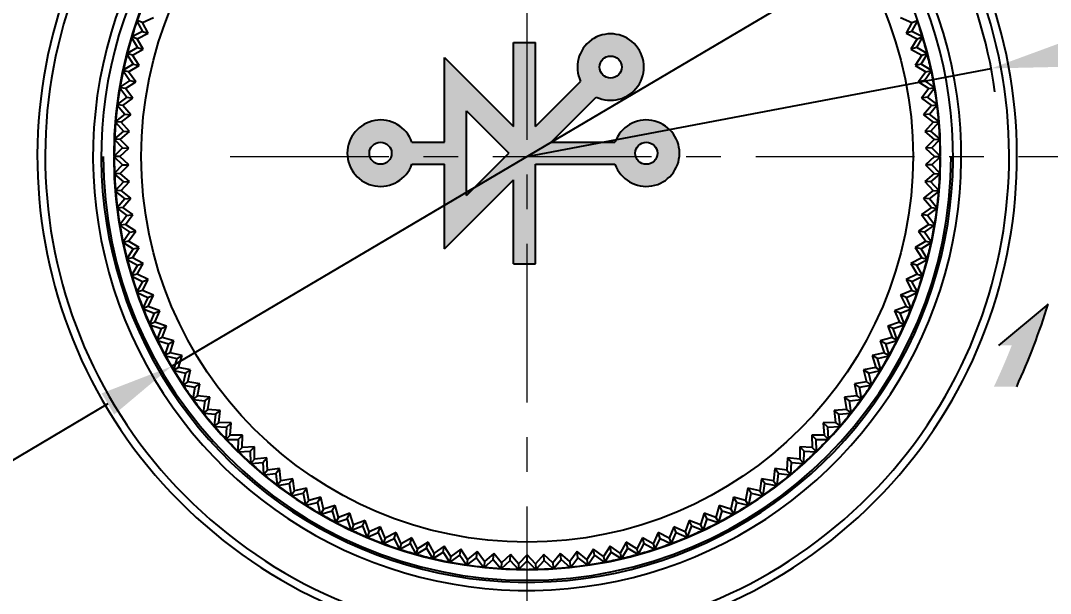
# Model space of a CAD drawing. Header units: millimetres. Extents: x 509 to 2449, y -194 to 649.
# Drawn here: x 2146.5 to 2181.37, y 587.8 to 607.21 of the extents above; entities that cross this region are included whole.
import ezdxf

# ---------------------------------------------------------------- set-up
doc = ezdxf.new("R2010")
doc.units = ezdxf.units.MM
doc.header["$PDMODE"] = 3
doc.header["$PDSIZE"] = 0.7
doc.linetypes.add('CENTER', pattern=[17.8, 10.75, -2.35, 2.35, -2.35])
doc.layers.get('0').update_dxf_attribs({"linetype": 'CONTINUOUS'})
doc.layers.get('Defpoints').update_dxf_attribs({"linetype": 'CONTINUOUS'})
doc.layers.add('3', color=112, linetype='CENTER', lineweight=15)
doc.layers.add('Dim', color=1, linetype='CONTINUOUS')
doc.styles.add('OMI-1', font='arial.ttf', dxfattribs={"oblique": 1, "height": 3})
doc.dimstyles.new('1', dxfattribs={"dimtxt": 5, "dimasz": 2.5, "dimexe": 0.8, "dimexo": 0.3, "dimgap": 0.5, "dimtad": 1, "dimtoh": 1, "dimdec": 1, "dimzin": 0, "dimdsep": 46, "dimtxsty": 'OMI-1', "dimcen": 0, "dimclrd": 256, "dimclre": 256, "dimclrt": 256, "dimadec": 0, "dimazin": 0, "dimtfac": 0.8, "dimtdec": 1, "dimtix": 1, "dimtmove": 0, "dimatfit": 3, "dimfxl": 1, "dimtolj": 1, "dimtzin": 0, "dimarcsym": 0})

# ---------------------------------------------------------------- blocks, each defined once
blk = doc.blocks.new('*D4084')
at = {"layer": 'Defpoints', "color": 0}
for p in [(2179.361, 605.584), (2163.65, 602.604)]:
    blk.add_point(p, dxfattribs=at)
at = {"layer": 'Dim', "lineweight": -2}
for p, q in [((2181.817, 606.05), (2184.273, 606.516)), ((2195.809, 606.516), (2184.273, 606.516)), ((2163.65, 602.604), (2179.361, 605.584))]:
    blk.add_line(p, q, dxfattribs=at)
blk.add_arc((2163.65, 602.604), 15.991, 7.8728, 45.8284, dxfattribs=at)
at = {"layer": 'Dim'}
blk.add_solid([(2181.739, 606.459), (2181.894, 605.641), (2179.361, 605.584)], dxfattribs=at)
at = {"layer": 'Dim', "insert": (2190.291, 608.548), "char_height": 3, "attachment_point": 5, "style": 'OMI-1'}
blk.add_mtext('\\A1;R16.0', dxfattribs=at)
blk = doc.blocks.new('*D4085')
at = {"layer": 'Defpoints', "color": 0}
for p in [(2175.692, 609.717), (2151.607, 595.492)]:
    blk.add_point(p, dxfattribs=at)
at = {"layer": 'Dim', "lineweight": -2}
for p, q in [((2177.845, 610.988), (2179.997, 612.26)), ((2175.692, 609.717), (2151.607, 595.492)), ((2149.454, 594.22), (2139.583, 588.39)), ((2124.053, 588.39), (2139.583, 588.39))]:
    blk.add_line(p, q, dxfattribs=at)
blk.add_arc((2163.65, 602.604), 13.986, 125.9748, 213.8448, dxfattribs=at)
at = {"layer": 'Dim'}
for points in [[(2177.633, 611.347), (2178.056, 610.629), (2175.692, 609.717)], [(2149.666, 593.862), (2149.243, 594.579), (2151.607, 595.492)]]:
    blk.add_solid(points, dxfattribs=at)
at = {"layer": 'Dim', "insert": (2129.689, 590.506), "char_height": 3, "attachment_point": 5, "style": 'OMI-1'}
blk.add_mtext('\\A1;∅28.0', dxfattribs=at)

msp = doc.modelspace()

# ---------------------------------------------------------------- hatches: boundary and pattern name
h = msp.add_hatch(color=0)
h.dxf.hatch_style = 1
h.paths.add_polyline_path([(2163.184, 598.963), (2163.934, 598.963), (2163.934, 602.338), (2166.623, 602.338, 5.828427), (2166.623, 603.088), (2164.464, 603.088), (2165.991, 604.615, 5.828427), (2165.461, 605.145), (2163.934, 603.619), (2163.934, 606.463), (2163.184, 606.463), (2163.184, 603.619), (2160.849, 605.954), (2160.849, 603.088), (2159.745, 603.088, 5.828427), (2159.745, 602.338), (2160.849, 602.338), (2160.849, 599.473), (2163.184, 601.808), (2163.184, 598.963)], is_closed=False)
h.paths.add_polyline_path([(2166.851, 605.63, 1), (2166.101, 605.63, 1), (2166.851, 605.63, 1)], is_closed=False, flags=16)
h.paths.add_polyline_path([(2168.059, 602.713, 1), (2167.309, 602.713, 1), (2168.059, 602.713, 1)], is_closed=False, flags=16)
h.paths.add_polyline_path([(2163.029, 602.713), (2161.599, 601.284), (2161.599, 604.143), (2163.029, 602.713)], is_closed=False, flags=16)
h.paths.add_polyline_path([(2159.059, 602.713, 1), (2158.309, 602.713, 1), (2159.059, 602.713, 1)], is_closed=False, flags=16)
h = msp.add_hatch(color=0)
h.dxf.hatch_style = 1
h.paths.add_polyline_path([(2180.226, 594.804, 0.031781), (2181.294, 597.604), (2179.608, 596.204), (2180.06, 596.204, -0.016662), (2179.454, 594.804), (2180.226, 594.804)], is_closed=False)

# ---------------------------------------------------------------- linework, layer by layer
at = {"color": 7, "linetype": 'Continuous'}
for p, q in [((2150.437, 607.191), (2150.47, 607.194)), ((2150.437, 607.191), (2150.62, 606.838)), ((2150.47, 607.194), (2150.446, 607.216)), ((2150.62, 607.142), (2150.47, 607.194)), ((2150.62, 607.142), (2151.002, 607.308)), ((2150.816, 606.774), (2150.62, 607.142)), ((2176.297, 607.308), (2176.679, 607.142)), ((2176.679, 607.142), (2176.483, 606.774)), ((2176.679, 607.142), (2176.829, 607.194)), ((2176.679, 606.838), (2176.862, 607.191)), ((2176.853, 607.216), (2176.829, 607.194)), ((2176.829, 607.194), (2176.862, 607.191)), ((2150.62, 606.838), (2150.264, 606.659)), ((2150.441, 606.592), (2150.816, 606.774)), ((2150.62, 606.838), (2150.816, 606.774)), ((2176.679, 606.838), (2176.483, 606.774)), ((2176.483, 606.774), (2176.858, 606.592)), ((2177.035, 606.659), (2176.679, 606.838)), ((2150.257, 606.634), (2150.29, 606.638)), ((2150.257, 606.634), (2150.454, 606.288)), ((2150.29, 606.638), (2150.264, 606.659)), ((2150.441, 606.592), (2150.29, 606.638)), ((2150.653, 606.233), (2150.441, 606.592)), ((2176.858, 606.592), (2176.646, 606.233)), ((2176.845, 606.288), (2177.042, 606.634)), ((2176.858, 606.592), (2177.009, 606.638)), ((2177.035, 606.659), (2177.009, 606.638)), ((2177.009, 606.638), (2177.042, 606.634)), ((2150.1, 606.07), (2150.133, 606.075)), ((2150.1, 606.07), (2150.311, 605.733)), ((2150.454, 606.288), (2150.106, 606.095)), ((2150.133, 606.075), (2150.106, 606.095)), ((2150.286, 606.036), (2150.133, 606.075)), ((2150.286, 606.036), (2150.653, 606.233)), ((2150.454, 606.288), (2150.653, 606.233)), ((2176.845, 606.288), (2176.646, 606.233)), ((2176.646, 606.233), (2177.013, 606.036)), ((2177.193, 606.095), (2176.845, 606.288)), ((2176.988, 605.733), (2177.199, 606.07)), ((2177.013, 606.036), (2177.166, 606.075)), ((2177.193, 606.095), (2177.166, 606.075)), ((2177.166, 606.075), (2177.199, 606.07)), ((2150.311, 605.733), (2149.972, 605.525)), ((2150.512, 605.686), (2150.286, 606.036)), ((2150.311, 605.733), (2150.512, 605.686)), ((2177.013, 606.036), (2176.787, 605.686)), ((2176.988, 605.733), (2176.787, 605.686)), ((2177.327, 605.525), (2176.988, 605.733)), ((2149.966, 605.499), (2149.999, 605.506)), ((2149.966, 605.499), (2150.192, 605.171)), ((2149.999, 605.506), (2149.972, 605.525)), ((2150.154, 605.473), (2149.999, 605.506)), ((2150.154, 605.473), (2150.512, 605.686)), ((2150.395, 605.133), (2150.154, 605.473)), ((2176.787, 605.686), (2177.145, 605.473)), ((2177.145, 605.473), (2176.904, 605.133)), ((2177.107, 605.171), (2177.333, 605.499)), ((2177.145, 605.473), (2177.3, 605.506)), ((2177.327, 605.525), (2177.3, 605.506)), ((2177.3, 605.506), (2177.333, 605.499)), ((2150.192, 605.171), (2149.862, 604.95)), ((2150.045, 604.905), (2150.395, 605.133)), ((2150.192, 605.171), (2150.395, 605.133)), ((2177.107, 605.171), (2176.904, 605.133)), ((2176.904, 605.133), (2177.254, 604.905)), ((2177.437, 604.95), (2177.107, 605.171)), ((2149.857, 604.924), (2149.89, 604.932)), ((2149.857, 604.924), (2150.096, 604.606)), ((2149.89, 604.932), (2149.862, 604.95)), ((2150.045, 604.905), (2149.89, 604.932)), ((2150.301, 604.575), (2150.045, 604.905)), ((2177.254, 604.905), (2176.998, 604.575)), ((2177.203, 604.606), (2177.442, 604.924)), ((2177.254, 604.905), (2177.409, 604.932)), ((2177.437, 604.95), (2177.409, 604.932)), ((2177.409, 604.932), (2177.442, 604.924)), ((2149.772, 604.344), (2149.804, 604.353)), ((2149.772, 604.344), (2150.025, 604.036)), ((2150.096, 604.606), (2149.775, 604.37)), ((2149.804, 604.353), (2149.775, 604.37)), ((2149.961, 604.334), (2149.804, 604.353)), ((2149.961, 604.334), (2150.301, 604.575)), ((2150.23, 604.015), (2149.961, 604.334)), ((2150.096, 604.606), (2150.301, 604.575)), ((2177.203, 604.606), (2176.998, 604.575)), ((2176.998, 604.575), (2177.338, 604.334)), ((2177.338, 604.334), (2177.069, 604.015)), ((2177.524, 604.37), (2177.203, 604.606)), ((2177.274, 604.036), (2177.527, 604.344)), ((2177.338, 604.334), (2177.495, 604.353)), ((2177.524, 604.37), (2177.495, 604.353)), ((2177.495, 604.353), (2177.527, 604.344)), ((2150.025, 604.036), (2149.714, 603.788)), ((2149.901, 603.759), (2150.23, 604.015)), ((2150.025, 604.036), (2150.23, 604.015)), ((2177.274, 604.036), (2177.069, 604.015)), ((2177.069, 604.015), (2177.398, 603.759)), ((2177.585, 603.788), (2177.274, 604.036)), ((2149.711, 603.761), (2149.743, 603.772)), ((2149.711, 603.761), (2149.977, 603.465)), ((2149.743, 603.772), (2149.714, 603.788)), ((2149.901, 603.759), (2149.743, 603.772)), ((2150.182, 603.452), (2149.901, 603.759)), ((2177.398, 603.759), (2177.117, 603.452)), ((2177.322, 603.465), (2177.588, 603.761)), ((2177.398, 603.759), (2177.556, 603.772)), ((2177.585, 603.788), (2177.556, 603.772)), ((2177.556, 603.772), (2177.588, 603.761)), ((2149.977, 603.465), (2149.676, 603.203)), ((2149.864, 603.182), (2150.182, 603.452)), ((2149.977, 603.465), (2150.182, 603.452)), ((2177.322, 603.465), (2177.117, 603.452)), ((2177.117, 603.452), (2177.435, 603.182)), ((2177.623, 603.203), (2177.322, 603.465)), ((2149.675, 603.177), (2149.706, 603.189)), ((2149.675, 603.177), (2149.953, 602.891)), ((2149.706, 603.189), (2149.676, 603.203)), ((2149.864, 603.182), (2149.706, 603.189)), ((2150.159, 602.887), (2149.864, 603.182)), ((2177.435, 603.182), (2177.14, 602.887)), ((2177.347, 602.891), (2177.624, 603.177)), ((2177.435, 603.182), (2177.593, 603.189)), ((2177.623, 603.203), (2177.593, 603.189)), ((2177.593, 603.189), (2177.624, 603.177)), ((2149.852, 602.604), (2149.65, 602.604)), ((2149.953, 602.891), (2149.663, 602.618)), ((2149.663, 602.591), (2149.953, 602.317)), ((2149.852, 602.604), (2150.159, 602.887)), ((2150.159, 602.322), (2149.852, 602.604)), ((2149.953, 602.891), (2150.159, 602.887)), ((2177.347, 602.891), (2177.14, 602.887)), ((2177.14, 602.887), (2177.447, 602.604)), ((2177.447, 602.604), (2177.14, 602.322)), ((2177.636, 602.618), (2177.347, 602.891)), ((2177.347, 602.317), (2177.636, 602.591)), ((2177.447, 602.604), (2177.65, 602.604)), ((2149.953, 602.317), (2149.675, 602.032)), ((2149.864, 602.027), (2150.159, 602.322)), ((2149.953, 602.317), (2150.159, 602.322)), ((2177.347, 602.317), (2177.14, 602.322)), ((2177.14, 602.322), (2177.435, 602.027)), ((2177.624, 602.032), (2177.347, 602.317)), ((2149.706, 602.02), (2149.675, 602.032)), ((2149.676, 602.005), (2149.706, 602.02)), ((2149.676, 602.005), (2149.977, 601.744)), ((2149.864, 602.027), (2149.706, 602.02)), ((2150.182, 601.757), (2149.864, 602.027)), ((2177.435, 602.027), (2177.117, 601.757)), ((2177.322, 601.744), (2177.623, 602.005)), ((2177.435, 602.027), (2177.593, 602.02)), ((2177.624, 602.032), (2177.593, 602.02)), ((2177.593, 602.02), (2177.623, 602.005)), ((2149.977, 601.744), (2149.711, 601.447)), ((2149.901, 601.45), (2150.182, 601.757)), ((2149.977, 601.744), (2150.182, 601.757)), ((2177.322, 601.744), (2177.117, 601.757)), ((2177.117, 601.757), (2177.398, 601.45)), ((2177.588, 601.447), (2177.322, 601.744)), ((2149.743, 601.437), (2149.711, 601.447)), ((2149.714, 601.421), (2149.743, 601.437)), ((2149.714, 601.421), (2150.025, 601.172)), ((2149.901, 601.45), (2149.743, 601.437)), ((2150.025, 601.172), (2149.772, 600.865)), ((2150.23, 601.194), (2149.901, 601.45)), ((2149.961, 600.875), (2150.23, 601.194)), ((2150.025, 601.172), (2150.23, 601.194)), ((2177.398, 601.45), (2177.069, 601.194)), ((2177.274, 601.172), (2177.069, 601.194)), ((2177.069, 601.194), (2177.338, 600.875)), ((2177.274, 601.172), (2177.585, 601.421)), ((2177.527, 600.865), (2177.274, 601.172)), ((2177.398, 601.45), (2177.556, 601.437)), ((2177.588, 601.447), (2177.556, 601.437)), ((2177.556, 601.437), (2177.585, 601.421)), ((2149.804, 600.855), (2149.772, 600.865)), ((2149.775, 600.838), (2149.804, 600.855)), ((2149.775, 600.838), (2150.096, 600.603)), ((2149.961, 600.875), (2149.804, 600.855)), ((2150.301, 600.633), (2149.961, 600.875)), ((2177.338, 600.875), (2176.998, 600.633)), ((2177.203, 600.603), (2177.524, 600.838)), ((2177.338, 600.875), (2177.495, 600.855)), ((2177.527, 600.865), (2177.495, 600.855)), ((2177.495, 600.855), (2177.524, 600.838)), ((2150.096, 600.603), (2149.857, 600.285)), ((2150.045, 600.303), (2150.301, 600.633)), ((2150.096, 600.603), (2150.301, 600.633)), ((2177.203, 600.603), (2176.998, 600.633)), ((2176.998, 600.633), (2177.254, 600.303)), ((2177.442, 600.285), (2177.203, 600.603)), ((2149.89, 600.277), (2149.857, 600.285)), ((2149.862, 600.259), (2149.89, 600.277)), ((2149.862, 600.259), (2150.192, 600.037)), ((2150.045, 600.303), (2149.89, 600.277)), ((2150.395, 600.076), (2150.045, 600.303)), ((2177.254, 600.303), (2176.904, 600.076)), ((2177.107, 600.037), (2177.437, 600.259)), ((2177.254, 600.303), (2177.409, 600.277)), ((2177.442, 600.285), (2177.409, 600.277)), ((2177.409, 600.277), (2177.437, 600.259)), ((2150.192, 600.037), (2149.966, 599.709)), ((2150.154, 599.736), (2150.395, 600.076)), ((2150.192, 600.037), (2150.395, 600.076)), ((2177.107, 600.037), (2176.904, 600.076)), ((2176.904, 600.076), (2177.145, 599.736)), ((2177.333, 599.709), (2177.107, 600.037)), ((2149.999, 599.703), (2149.966, 599.709)), ((2149.972, 599.683), (2149.999, 599.703)), ((2149.972, 599.683), (2150.311, 599.476)), ((2150.154, 599.736), (2149.999, 599.703)), ((2150.311, 599.476), (2150.1, 599.139)), ((2150.512, 599.523), (2150.154, 599.736)), ((2150.286, 599.173), (2150.512, 599.523)), ((2150.311, 599.476), (2150.512, 599.523)), ((2177.145, 599.736), (2176.787, 599.523)), ((2176.988, 599.476), (2176.787, 599.523)), ((2176.787, 599.523), (2177.013, 599.173)), ((2176.988, 599.476), (2177.327, 599.683)), ((2177.199, 599.139), (2176.988, 599.476)), ((2177.145, 599.736), (2177.3, 599.703)), ((2177.333, 599.709), (2177.3, 599.703)), ((2177.3, 599.703), (2177.327, 599.683)), ((2150.133, 599.134), (2150.1, 599.139)), ((2150.106, 599.113), (2150.133, 599.134)), ((2150.106, 599.113), (2150.454, 598.92)), ((2150.286, 599.173), (2150.133, 599.134)), ((2150.653, 598.976), (2150.286, 599.173)), ((2177.013, 599.173), (2176.646, 598.976)), ((2176.845, 598.92), (2177.193, 599.113)), ((2177.013, 599.173), (2177.166, 599.134)), ((2177.199, 599.139), (2177.166, 599.134)), ((2177.166, 599.134), (2177.193, 599.113)), ((2150.454, 598.92), (2150.257, 598.575)), ((2150.441, 598.616), (2150.653, 598.976)), ((2150.454, 598.92), (2150.653, 598.976)), ((2176.845, 598.92), (2176.646, 598.976)), ((2176.646, 598.976), (2176.858, 598.616)), ((2177.042, 598.575), (2176.845, 598.92)), ((2150.29, 598.571), (2150.257, 598.575)), ((2150.264, 598.549), (2150.29, 598.571)), ((2150.264, 598.549), (2150.62, 598.371)), ((2150.441, 598.616), (2150.29, 598.571)), ((2150.62, 598.371), (2150.437, 598.017)), ((2150.816, 598.435), (2150.441, 598.616)), ((2150.62, 598.371), (2150.816, 598.435)), ((2150.62, 598.067), (2150.816, 598.435)), ((2176.858, 598.616), (2176.483, 598.435)), ((2176.679, 598.371), (2176.483, 598.435)), ((2176.483, 598.435), (2176.679, 598.067)), ((2176.679, 598.371), (2177.035, 598.549)), ((2176.862, 598.017), (2176.679, 598.371)), ((2176.858, 598.616), (2177.009, 598.571)), ((2177.042, 598.575), (2177.009, 598.571)), ((2177.009, 598.571), (2177.035, 598.549)), ((2150.62, 598.067), (2150.47, 598.015)), ((2151.002, 597.901), (2150.62, 598.067)), ((2176.679, 598.067), (2176.297, 597.901)), ((2176.679, 598.067), (2176.829, 598.015)), ((2150.47, 598.015), (2150.437, 598.017)), ((2150.446, 597.992), (2150.47, 598.015)), ((2150.446, 597.992), (2150.809, 597.829)), ((2150.809, 597.829), (2150.641, 597.468)), ((2150.809, 597.829), (2151.002, 597.901)), ((2150.821, 597.525), (2151.002, 597.901)), ((2176.49, 597.829), (2176.297, 597.901)), ((2176.297, 597.901), (2176.478, 597.525)), ((2176.49, 597.829), (2176.853, 597.992)), ((2176.658, 597.468), (2176.49, 597.829)), ((2176.862, 598.017), (2176.829, 598.015)), ((2176.829, 598.015), (2176.853, 597.992)), ((2150.674, 597.467), (2150.641, 597.468)), ((2150.651, 597.443), (2150.674, 597.467)), ((2150.651, 597.443), (2151.02, 597.295)), ((2150.821, 597.525), (2150.674, 597.467)), ((2151.21, 597.375), (2150.821, 597.525)), ((2151.02, 597.295), (2151.21, 597.375)), ((2151.045, 596.992), (2151.21, 597.375)), ((2176.478, 597.525), (2176.089, 597.375)), ((2176.279, 597.295), (2176.089, 597.375)), ((2176.089, 597.375), (2176.254, 596.992)), ((2176.279, 597.295), (2176.649, 597.443)), ((2176.478, 597.525), (2176.625, 597.467)), ((2176.658, 597.468), (2176.625, 597.467)), ((2176.625, 597.467), (2176.649, 597.443)), ((2151.02, 597.295), (2150.867, 596.928)), ((2151.045, 596.992), (2150.901, 596.928)), ((2151.44, 596.859), (2151.045, 596.992)), ((2176.254, 596.992), (2175.859, 596.859)), ((2176.254, 596.992), (2176.398, 596.928)), ((2176.432, 596.928), (2176.279, 597.295)), ((2150.901, 596.928), (2150.867, 596.928)), ((2150.878, 596.904), (2150.901, 596.928)), ((2150.878, 596.904), (2151.253, 596.771)), ((2151.253, 596.771), (2151.116, 596.397)), ((2151.253, 596.771), (2151.44, 596.859)), ((2151.291, 596.47), (2151.44, 596.859)), ((2176.046, 596.771), (2175.859, 596.859)), ((2175.859, 596.859), (2176.008, 596.47)), ((2176.046, 596.771), (2176.421, 596.904)), ((2176.183, 596.397), (2176.046, 596.771)), ((2176.432, 596.928), (2176.398, 596.928)), ((2176.398, 596.928), (2176.421, 596.904)), ((2151.15, 596.399), (2151.116, 596.397)), ((2151.128, 596.374), (2151.15, 596.399)), ((2151.128, 596.374), (2151.509, 596.257)), ((2151.291, 596.47), (2151.15, 596.399)), ((2151.691, 596.353), (2151.291, 596.47)), ((2151.509, 596.257), (2151.691, 596.353)), ((2151.559, 595.957), (2151.691, 596.353)), ((2176.008, 596.47), (2175.608, 596.353)), ((2175.791, 596.257), (2175.608, 596.353)), ((2175.608, 596.353), (2175.74, 595.957)), ((2175.791, 596.257), (2176.171, 596.374)), ((2176.008, 596.47), (2176.149, 596.399)), ((2176.183, 596.397), (2176.149, 596.399)), ((2176.149, 596.399), (2176.171, 596.374)), ((2151.509, 596.257), (2151.387, 595.878)), ((2151.559, 595.957), (2151.42, 595.881)), ((2151.964, 595.857), (2151.559, 595.957)), ((2175.74, 595.957), (2175.335, 595.857)), ((2175.74, 595.957), (2175.879, 595.881)), ((2175.912, 595.878), (2175.791, 596.257)), ((2151.42, 595.881), (2151.387, 595.878)), ((2151.4, 595.855), (2151.42, 595.881)), ((2151.4, 595.855), (2151.785, 595.754)), ((2151.785, 595.754), (2151.68, 595.37)), ((2151.785, 595.754), (2151.964, 595.857)), ((2151.848, 595.457), (2151.964, 595.857)), ((2175.514, 595.754), (2175.335, 595.857)), ((2175.335, 595.857), (2175.451, 595.457)), ((2175.514, 595.754), (2175.899, 595.855)), ((2175.62, 595.37), (2175.514, 595.754)), ((2175.912, 595.878), (2175.879, 595.881)), ((2175.879, 595.881), (2175.899, 595.855)), ((2151.713, 595.375), (2151.68, 595.37)), ((2151.693, 595.348), (2151.713, 595.375)), ((2151.693, 595.348), (2152.082, 595.263)), ((2151.848, 595.457), (2151.713, 595.375)), ((2152.256, 595.374), (2151.848, 595.457)), ((2152.082, 595.263), (2151.993, 594.876)), ((2152.082, 595.263), (2152.256, 595.374)), ((2152.157, 594.969), (2152.256, 595.374)), ((2175.451, 595.457), (2175.043, 595.374)), ((2175.217, 595.263), (2175.043, 595.374)), ((2175.043, 595.374), (2175.142, 594.969)), ((2175.217, 595.263), (2175.606, 595.348)), ((2175.306, 594.876), (2175.217, 595.263)), ((2175.451, 595.457), (2175.586, 595.375)), ((2175.62, 595.37), (2175.586, 595.375)), ((2175.586, 595.375), (2175.606, 595.348)), ((2152.026, 594.882), (2151.993, 594.876)), ((2152.008, 594.854), (2152.026, 594.882)), ((2152.157, 594.969), (2152.026, 594.882)), ((2152.569, 594.903), (2152.157, 594.969)), ((2152.4, 594.786), (2152.569, 594.903)), ((2152.487, 594.494), (2152.569, 594.903)), ((2175.142, 594.969), (2174.73, 594.903)), ((2174.899, 594.786), (2174.73, 594.903)), ((2174.73, 594.903), (2174.812, 594.494)), ((2175.142, 594.969), (2175.273, 594.882)), ((2175.306, 594.876), (2175.273, 594.882)), ((2175.273, 594.882), (2175.291, 594.854)), ((2152.008, 594.854), (2152.4, 594.786)), ((2152.4, 594.786), (2152.327, 594.394)), ((2174.899, 594.786), (2175.291, 594.854)), ((2174.972, 594.394), (2174.899, 594.786)), ((2152.359, 594.402), (2152.327, 594.394)), ((2152.342, 594.373), (2152.359, 594.402)), ((2152.342, 594.373), (2152.737, 594.321)), ((2152.487, 594.494), (2152.359, 594.402)), ((2152.901, 594.446), (2152.487, 594.494)), ((2152.737, 594.321), (2152.681, 593.927)), ((2152.737, 594.321), (2152.901, 594.446)), ((2152.837, 594.034), (2152.901, 594.446)), ((2174.812, 594.494), (2174.398, 594.446)), ((2174.562, 594.321), (2174.398, 594.446)), ((2174.398, 594.446), (2174.462, 594.034)), ((2174.562, 594.321), (2174.957, 594.373)), ((2174.618, 593.927), (2174.562, 594.321)), ((2174.812, 594.494), (2174.94, 594.402)), ((2174.972, 594.394), (2174.94, 594.402)), ((2174.94, 594.402), (2174.957, 594.373)), ((2152.713, 593.936), (2152.681, 593.927)), ((2152.697, 593.907), (2152.713, 593.936)), ((2152.697, 593.907), (2153.093, 593.872)), ((2152.837, 594.034), (2152.713, 593.936)), ((2153.252, 594.003), (2152.837, 594.034)), ((2153.093, 593.872), (2153.054, 593.476)), ((2153.093, 593.872), (2153.252, 594.003)), ((2153.205, 593.589), (2153.252, 594.003)), ((2174.462, 594.034), (2174.047, 594.003)), ((2174.206, 593.872), (2174.047, 594.003)), ((2174.047, 594.003), (2174.094, 593.589)), ((2174.206, 593.872), (2174.602, 593.907)), ((2174.246, 593.476), (2174.206, 593.872)), ((2174.462, 594.034), (2174.586, 593.936)), ((2174.618, 593.927), (2174.586, 593.936)), ((2174.586, 593.936), (2174.602, 593.907)), ((2153.205, 593.589), (2153.085, 593.486)), ((2153.622, 593.575), (2153.205, 593.589)), ((2153.468, 593.437), (2153.622, 593.575)), ((2153.592, 593.159), (2153.622, 593.575)), ((2174.094, 593.589), (2173.677, 593.575)), ((2173.831, 593.437), (2173.677, 593.575)), ((2173.677, 593.575), (2173.707, 593.159)), ((2174.094, 593.589), (2174.214, 593.486)), ((2153.085, 593.486), (2153.054, 593.476)), ((2153.071, 593.456), (2153.085, 593.486)), ((2153.071, 593.456), (2153.468, 593.437)), ((2153.468, 593.437), (2153.445, 593.04)), ((2153.592, 593.159), (2153.477, 593.051)), ((2154.009, 593.163), (2153.592, 593.159)), ((2153.861, 593.019), (2154.009, 593.163)), ((2153.996, 592.746), (2154.009, 593.163)), ((2173.438, 593.019), (2173.29, 593.163)), ((2173.707, 593.159), (2173.29, 593.163)), ((2173.29, 593.163), (2173.303, 592.746)), ((2173.707, 593.159), (2173.823, 593.051)), ((2173.831, 593.437), (2174.228, 593.456)), ((2173.854, 593.04), (2173.831, 593.437)), ((2174.246, 593.476), (2174.214, 593.486)), ((2174.214, 593.486), (2174.228, 593.456)), ((2153.477, 593.051), (2153.445, 593.04)), ((2153.463, 593.021), (2153.477, 593.051)), ((2153.463, 593.021), (2153.861, 593.019)), ((2153.861, 593.019), (2153.855, 592.621)), ((2173.438, 593.019), (2173.836, 593.021)), ((2173.444, 592.621), (2173.438, 593.019)), ((2173.854, 593.04), (2173.823, 593.051)), ((2173.823, 593.051), (2173.836, 593.021)), ((2153.886, 592.634), (2153.855, 592.621)), ((2153.873, 592.602), (2153.886, 592.634)), ((2153.873, 592.602), (2154.271, 592.617)), ((2153.996, 592.746), (2153.886, 592.634)), ((2154.412, 592.768), (2153.996, 592.746)), ((2154.271, 592.617), (2154.412, 592.768)), ((2154.271, 592.617), (2154.281, 592.22)), ((2154.417, 592.351), (2154.412, 592.768)), ((2172.887, 592.768), (2172.882, 592.351)), ((2173.028, 592.617), (2172.887, 592.768)), ((2173.303, 592.746), (2172.887, 592.768)), ((2173.018, 592.22), (2173.028, 592.617)), ((2173.028, 592.617), (2173.426, 592.602)), ((2173.303, 592.746), (2173.414, 592.634)), ((2173.444, 592.621), (2173.414, 592.634)), ((2173.414, 592.634), (2173.426, 592.602)), ((2154.312, 592.233), (2154.281, 592.22)), ((2154.301, 592.202), (2154.312, 592.233)), ((2154.301, 592.202), (2154.698, 592.233)), ((2154.417, 592.351), (2154.312, 592.233)), ((2154.832, 592.39), (2154.417, 592.351)), ((2154.698, 592.233), (2154.832, 592.39)), ((2154.698, 592.233), (2154.724, 591.836)), ((2154.855, 591.973), (2154.832, 592.39)), ((2172.467, 592.39), (2172.444, 591.973)), ((2172.601, 592.233), (2172.467, 592.39)), ((2172.882, 592.351), (2172.467, 592.39)), ((2172.575, 591.836), (2172.601, 592.233)), ((2172.601, 592.233), (2172.998, 592.202)), ((2172.882, 592.351), (2172.987, 592.233)), ((2173.018, 592.22), (2172.987, 592.233)), ((2172.987, 592.233), (2172.998, 592.202)), ((2154.754, 591.852), (2154.724, 591.836)), ((2154.745, 591.819), (2155.14, 591.868)), ((2154.745, 591.819), (2154.754, 591.852)), ((2154.855, 591.973), (2154.754, 591.852)), ((2155.268, 592.029), (2154.855, 591.973)), ((2155.14, 591.868), (2155.268, 592.029)), ((2155.14, 591.868), (2155.183, 591.472)), ((2155.308, 591.614), (2155.268, 592.029)), ((2172.031, 592.029), (2171.991, 591.614)), ((2172.159, 591.868), (2172.031, 592.029)), ((2172.444, 591.973), (2172.031, 592.029)), ((2172.116, 591.472), (2172.159, 591.868)), ((2172.159, 591.868), (2172.554, 591.819)), ((2172.444, 591.973), (2172.545, 591.852)), ((2172.575, 591.836), (2172.545, 591.852)), ((2172.545, 591.852), (2172.554, 591.819)), ((2155.212, 591.488), (2155.183, 591.472)), ((2155.204, 591.456), (2155.597, 591.521)), ((2155.204, 591.456), (2155.212, 591.488)), ((2155.308, 591.614), (2155.212, 591.488)), ((2155.718, 591.688), (2155.308, 591.614)), ((2155.597, 591.521), (2155.718, 591.688)), ((2155.597, 591.521), (2155.657, 591.127)), ((2155.775, 591.275), (2155.718, 591.688)), ((2171.581, 591.688), (2171.524, 591.275)), ((2171.702, 591.521), (2171.581, 591.688)), ((2171.991, 591.614), (2171.581, 591.688)), ((2171.642, 591.127), (2171.702, 591.521)), ((2171.702, 591.521), (2172.095, 591.456)), ((2171.991, 591.614), (2172.087, 591.488)), ((2172.116, 591.472), (2172.087, 591.488)), ((2172.087, 591.488), (2172.095, 591.456)), ((2155.685, 591.145), (2155.657, 591.127)), ((2155.678, 591.112), (2156.068, 591.193)), ((2155.678, 591.112), (2155.685, 591.145)), ((2155.775, 591.275), (2155.685, 591.145)), ((2156.182, 591.365), (2155.775, 591.275)), ((2156.068, 591.193), (2156.182, 591.365)), ((2156.068, 591.193), (2156.144, 590.803)), ((2156.257, 590.955), (2156.182, 591.365)), ((2156.659, 591.062), (2156.257, 590.955)), ((2156.553, 590.886), (2156.659, 591.062)), ((2156.751, 590.655), (2156.659, 591.062)), ((2170.64, 591.062), (2170.548, 590.655)), ((2170.746, 590.886), (2170.64, 591.062)), ((2171.043, 590.955), (2170.64, 591.062)), ((2171.117, 591.365), (2171.043, 590.955)), ((2171.231, 591.193), (2171.117, 591.365)), ((2171.524, 591.275), (2171.117, 591.365)), ((2171.155, 590.803), (2171.231, 591.193)), ((2171.231, 591.193), (2171.621, 591.112)), ((2171.524, 591.275), (2171.614, 591.145)), ((2171.642, 591.127), (2171.614, 591.145)), ((2171.614, 591.145), (2171.621, 591.112)), ((2156.172, 590.821), (2156.144, 590.803)), ((2156.167, 590.788), (2156.553, 590.886)), ((2156.167, 590.788), (2156.172, 590.821)), ((2156.257, 590.955), (2156.172, 590.821)), ((2156.553, 590.886), (2156.645, 590.499)), ((2157.149, 590.78), (2156.751, 590.655)), ((2157.049, 590.599), (2157.149, 590.78)), ((2157.257, 590.377), (2157.149, 590.78)), ((2170.15, 590.78), (2170.042, 590.377)), ((2170.25, 590.599), (2170.15, 590.78)), ((2170.548, 590.655), (2170.15, 590.78)), ((2170.654, 590.499), (2170.746, 590.886)), ((2170.746, 590.886), (2171.132, 590.788)), ((2171.043, 590.955), (2171.127, 590.821)), ((2171.155, 590.803), (2171.127, 590.821)), ((2171.127, 590.821), (2171.132, 590.788)), ((2156.672, 590.519), (2156.645, 590.499)), ((2156.668, 590.485), (2157.049, 590.599)), ((2156.668, 590.485), (2156.672, 590.519)), ((2156.751, 590.655), (2156.672, 590.519)), ((2157.049, 590.599), (2157.158, 590.216)), ((2157.257, 590.377), (2157.184, 590.237)), ((2157.65, 590.518), (2157.257, 590.377)), ((2157.558, 590.333), (2157.65, 590.518)), ((2157.775, 590.12), (2157.65, 590.518)), ((2169.649, 590.518), (2169.524, 590.12)), ((2169.741, 590.333), (2169.649, 590.518)), ((2170.042, 590.377), (2169.649, 590.518)), ((2170.042, 590.377), (2170.115, 590.237)), ((2170.141, 590.216), (2170.25, 590.599)), ((2170.25, 590.599), (2170.631, 590.485)), ((2170.548, 590.655), (2170.627, 590.519)), ((2170.654, 590.499), (2170.627, 590.519)), ((2170.627, 590.519), (2170.631, 590.485)), ((2157.184, 590.237), (2157.158, 590.216)), ((2157.182, 590.204), (2157.558, 590.333)), ((2157.182, 590.204), (2157.184, 590.237)), ((2157.558, 590.333), (2157.683, 589.955)), ((2157.707, 589.944), (2158.077, 590.089)), ((2157.775, 590.12), (2157.708, 589.977)), ((2158.161, 590.277), (2157.775, 590.12)), ((2158.077, 590.089), (2158.161, 590.277)), ((2158.077, 590.089), (2158.218, 589.716)), ((2158.303, 589.885), (2158.161, 590.277)), ((2158.682, 590.058), (2158.303, 589.885)), ((2158.606, 589.866), (2158.682, 590.058)), ((2158.84, 589.672), (2158.682, 590.058)), ((2168.617, 590.058), (2168.459, 589.672)), ((2168.693, 589.866), (2168.617, 590.058)), ((2168.996, 589.885), (2168.617, 590.058)), ((2169.138, 590.277), (2168.996, 589.885)), ((2169.082, 589.716), (2169.222, 590.089)), ((2169.222, 590.089), (2169.138, 590.277)), ((2169.524, 590.12), (2169.138, 590.277)), ((2169.222, 590.089), (2169.593, 589.944)), ((2169.524, 590.12), (2169.591, 589.977)), ((2169.616, 589.955), (2169.741, 590.333)), ((2169.741, 590.333), (2170.117, 590.204)), ((2170.115, 590.237), (2170.117, 590.204)), ((2170.141, 590.216), (2170.115, 590.237)), ((2157.708, 589.977), (2157.683, 589.955)), ((2157.707, 589.944), (2157.708, 589.977)), ((2158.242, 589.739), (2158.218, 589.716)), ((2158.303, 589.885), (2158.242, 589.739)), ((2158.242, 589.706), (2158.606, 589.866)), ((2158.242, 589.706), (2158.242, 589.739)), ((2158.606, 589.866), (2158.762, 589.5)), ((2158.84, 589.672), (2158.785, 589.524)), ((2158.787, 589.491), (2159.144, 589.666)), ((2159.212, 589.861), (2158.84, 589.672)), ((2159.144, 589.666), (2159.212, 589.861)), ((2159.144, 589.666), (2159.315, 589.307)), ((2159.386, 589.482), (2159.212, 589.861)), ((2159.749, 589.687), (2159.386, 589.482)), ((2159.69, 589.489), (2159.749, 589.687)), ((2159.939, 589.315), (2159.749, 589.687)), ((2167.55, 589.687), (2167.36, 589.315)), ((2167.609, 589.489), (2167.55, 589.687)), ((2167.913, 589.482), (2167.55, 589.687)), ((2168.087, 589.861), (2167.913, 589.482)), ((2167.984, 589.307), (2168.155, 589.666)), ((2168.155, 589.666), (2168.087, 589.861)), ((2168.459, 589.672), (2168.087, 589.861)), ((2168.155, 589.666), (2168.512, 589.491)), ((2168.459, 589.672), (2168.514, 589.524)), ((2168.537, 589.5), (2168.693, 589.866)), ((2168.693, 589.866), (2169.057, 589.706)), ((2168.996, 589.885), (2169.057, 589.739)), ((2169.057, 589.739), (2169.057, 589.706)), ((2169.082, 589.716), (2169.057, 589.739)), ((2169.591, 589.977), (2169.593, 589.944)), ((2169.616, 589.955), (2169.591, 589.977)), ((2158.785, 589.524), (2158.762, 589.5)), ((2158.787, 589.491), (2158.785, 589.524)), ((2159.337, 589.332), (2159.315, 589.307)), ((2159.386, 589.482), (2159.337, 589.332)), ((2159.34, 589.299), (2159.337, 589.332)), ((2159.34, 589.299), (2159.69, 589.489)), ((2159.69, 589.489), (2159.876, 589.137)), ((2159.939, 589.315), (2159.897, 589.163)), ((2159.901, 589.13), (2160.242, 589.335)), ((2160.294, 589.535), (2159.939, 589.315)), ((2160.242, 589.335), (2160.294, 589.535)), ((2160.242, 589.335), (2160.443, 588.991)), ((2160.499, 589.171), (2160.294, 589.535)), ((2160.844, 589.406), (2160.499, 589.171)), ((2160.801, 589.204), (2160.844, 589.406)), ((2161.064, 589.051), (2160.844, 589.406)), ((2166.455, 589.406), (2166.235, 589.051)), ((2166.498, 589.204), (2166.455, 589.406)), ((2166.8, 589.171), (2166.455, 589.406)), ((2167.005, 589.535), (2166.8, 589.171)), ((2166.856, 588.991), (2167.057, 589.335)), ((2167.057, 589.335), (2167.005, 589.535)), ((2167.36, 589.315), (2167.005, 589.535)), ((2167.057, 589.335), (2167.398, 589.13)), ((2167.36, 589.315), (2167.402, 589.163)), ((2167.423, 589.137), (2167.609, 589.489)), ((2167.609, 589.489), (2167.959, 589.299)), ((2167.913, 589.482), (2167.962, 589.332)), ((2167.962, 589.332), (2167.959, 589.299)), ((2167.984, 589.307), (2167.962, 589.332)), ((2168.514, 589.524), (2168.512, 589.491)), ((2168.537, 589.5), (2168.514, 589.524)), ((2159.897, 589.163), (2159.876, 589.137)), ((2159.901, 589.13), (2159.897, 589.163)), ((2160.463, 589.018), (2160.443, 588.991)), ((2160.499, 589.171), (2160.463, 589.018)), ((2160.469, 588.985), (2160.463, 589.018)), ((2160.469, 588.985), (2160.801, 589.204)), ((2160.801, 589.204), (2161.016, 588.868)), ((2161.064, 589.051), (2161.035, 588.896)), ((2161.042, 588.864), (2161.365, 589.096)), ((2161.399, 589.3), (2161.064, 589.051)), ((2161.365, 589.096), (2161.399, 589.3)), ((2161.365, 589.096), (2161.593, 588.77)), ((2161.634, 588.955), (2161.399, 589.3)), ((2161.634, 588.955), (2161.611, 588.799)), ((2161.619, 588.766), (2161.932, 589.012)), ((2161.958, 589.217), (2161.634, 588.955)), ((2161.932, 589.012), (2161.958, 589.217)), ((2161.932, 589.012), (2162.174, 588.696)), ((2162.207, 588.883), (2161.958, 589.217)), ((2162.52, 589.158), (2162.207, 588.883)), ((2162.503, 588.952), (2162.52, 589.158)), ((2162.783, 588.834), (2162.52, 589.158)), ((2163.084, 589.122), (2162.783, 588.834)), ((2163.076, 588.916), (2163.084, 589.122)), ((2163.361, 588.81), (2163.084, 589.122)), ((2163.65, 589.111), (2163.361, 588.81)), ((2163.65, 588.904), (2163.65, 589.111)), ((2163.938, 588.81), (2163.65, 589.111)), ((2164.215, 589.122), (2163.938, 588.81)), ((2164.223, 588.916), (2164.215, 589.122)), ((2164.516, 588.834), (2164.215, 589.122)), ((2164.779, 589.158), (2164.516, 588.834)), ((2164.796, 588.952), (2164.779, 589.158)), ((2165.092, 588.883), (2164.779, 589.158)), ((2165.341, 589.217), (2165.092, 588.883)), ((2165.125, 588.696), (2165.367, 589.012)), ((2165.367, 589.012), (2165.341, 589.217)), ((2165.665, 588.955), (2165.341, 589.217)), ((2165.367, 589.012), (2165.68, 588.766)), ((2165.9, 589.3), (2165.665, 588.955)), ((2165.665, 588.955), (2165.688, 588.799)), ((2165.706, 588.77), (2165.934, 589.096)), ((2165.934, 589.096), (2165.9, 589.3)), ((2166.235, 589.051), (2165.9, 589.3)), ((2165.934, 589.096), (2166.257, 588.864)), ((2166.235, 589.051), (2166.264, 588.896)), ((2166.283, 588.868), (2166.498, 589.204)), ((2166.498, 589.204), (2166.83, 588.985)), ((2166.8, 589.171), (2166.836, 589.018)), ((2166.836, 589.018), (2166.83, 588.985)), ((2166.856, 588.991), (2166.836, 589.018)), ((2167.402, 589.163), (2167.398, 589.13)), ((2167.423, 589.137), (2167.402, 589.163)), ((2161.035, 588.896), (2161.016, 588.868)), ((2161.042, 588.864), (2161.035, 588.896)), ((2161.611, 588.799), (2161.593, 588.77)), ((2161.619, 588.766), (2161.611, 588.799)), ((2162.191, 588.725), (2162.174, 588.696)), ((2162.207, 588.883), (2162.191, 588.725)), ((2162.201, 588.694), (2162.191, 588.725)), ((2162.201, 588.694), (2162.503, 588.952)), ((2162.503, 588.952), (2162.758, 588.647)), ((2162.773, 588.677), (2162.758, 588.647)), ((2162.783, 588.834), (2162.773, 588.677)), ((2162.785, 588.645), (2162.773, 588.677)), ((2162.785, 588.645), (2163.076, 588.916)), ((2163.076, 588.916), (2163.343, 588.622)), ((2163.357, 588.652), (2163.343, 588.622)), ((2163.361, 588.81), (2163.357, 588.652)), ((2163.37, 588.621), (2163.357, 588.652)), ((2163.37, 588.621), (2163.65, 588.904)), ((2163.65, 588.904), (2163.929, 588.621)), ((2163.942, 588.652), (2163.929, 588.621)), ((2163.938, 588.81), (2163.942, 588.652)), ((2163.956, 588.622), (2163.942, 588.652)), ((2163.956, 588.622), (2164.223, 588.916)), ((2164.223, 588.916), (2164.515, 588.645)), ((2164.526, 588.677), (2164.515, 588.645)), ((2164.516, 588.834), (2164.526, 588.677)), ((2164.541, 588.647), (2164.526, 588.677)), ((2164.541, 588.647), (2164.796, 588.952)), ((2164.796, 588.952), (2165.098, 588.694)), ((2165.092, 588.883), (2165.108, 588.725)), ((2165.108, 588.725), (2165.098, 588.694)), ((2165.125, 588.696), (2165.108, 588.725)), ((2165.688, 588.799), (2165.68, 588.766)), ((2165.706, 588.77), (2165.688, 588.799)), ((2166.264, 588.896), (2166.257, 588.864)), ((2166.283, 588.868), (2166.264, 588.896))]:
    msp.add_line(p, q, dxfattribs=at)
at = {"color": 0}
for p, q in [((2163.184, 606.463, -16.65), (2163.934, 606.463, -16.65)), ((2163.184, 603.619, -16.65), (2163.184, 606.463, -16.65)), ((2163.934, 603.619, -16.65), (2163.934, 606.463, -16.65)), ((2160.849, 603.088, -16.65), (2160.849, 605.954, -16.65)), ((2160.849, 605.954, -16.65), (2163.184, 603.619, -16.65)), ((2163.934, 603.619, -16.65), (2165.461, 605.145, -16.65)), ((2164.464, 603.088, -16.65), (2165.991, 604.615, -16.65)), ((2161.599, 601.284, -16.65), (2161.599, 604.143, -16.65)), ((2161.599, 604.143, -16.65), (2163.029, 602.713, -16.65)), ((2159.745, 603.088, -16.65), (2160.849, 603.088, -16.65)), ((2164.464, 603.088, -16.65), (2166.623, 603.088, -16.65)), ((2161.599, 601.284, -16.65), (2163.029, 602.713, -16.65)), ((2159.745, 602.338, -16.65), (2160.849, 602.338, -16.65)), ((2160.849, 599.473, -16.65), (2160.849, 602.338, -16.65)), ((2163.934, 598.963, -16.65), (2163.934, 602.338, -16.65)), ((2163.934, 602.338, -16.65), (2166.623, 602.338, -16.65)), ((2160.849, 599.473, -16.65), (2163.184, 601.808, -16.65)), ((2163.184, 598.963, -16.65), (2163.184, 601.808, -16.65)), ((2163.184, 598.963, -16.65), (2163.934, 598.963, -16.65)), ((2181.294, 597.604), (2179.608, 596.204))]:
    msp.add_line(p, q, dxfattribs=at)
at = {"color": 7, "linetype": 'Continuous'}
msp.add_circle((2163.65, 602.604), 13.065, dxfattribs=at)
at = {"color": 0}
for centre in [(2166.476, 605.63, -16.65), (2158.684, 602.713, -16.65), (2167.684, 602.713, -16.65)]:
    msp.add_circle(centre, 0.375, dxfattribs=at)
at = {"color": 7, "linetype": 'Continuous'}
for radius, start, end in [(14, 0.0556, 179.9444), (14.701, 133.2285, 48.8074), (14.423, 133.2285, 48.8074), (16.586, 142.4789, 37.521), (16.32, 142.4789, 37.521), (13.986, 160.8542, 163.1458), (13.986, 16.8542, 19.1458), (13.986, 163.2542, 165.5458), (13.986, 14.4542, 16.7458), (13.986, 165.6542, 167.9458), (13.986, 12.0542, 14.3458), (13.986, 168.0542, 170.3458), (13.986, 9.6542, 11.9458), (13.986, 170.4542, 172.7458), (13.986, 7.2542, 9.5458), (13.986, 172.8542, 175.1458), (13.986, 4.8542, 7.1458), (13.986, 175.2542, 177.5458), (13.986, 2.4542, 4.7458), (13.986, 177.6542, 179.9458), (13.986, 0.0542, 2.3458), (14.355, 180, 0), (14, 180.0556, 359.9444), (13.986, 180.0542, 182.3458), (13.986, 357.6542, 359.9458), (13.986, 182.4542, 184.7458), (13.986, 355.2542, 357.5458), (13.986, 184.8542, 187.1458), (13.986, 352.8542, 355.1458), (13.986, 187.2542, 189.5458), (13.986, 350.4542, 352.7458), (13.986, 189.6542, 191.9458), (13.986, 348.0542, 350.3458), (13.986, 192.0542, 194.3458), (13.986, 345.6542, 347.9458), (13.986, 194.4542, 196.7458), (13.986, 343.2542, 345.5458), (13.986, 196.8542, 199.1458), (13.986, 340.8542, 343.1458), (13.986, 199.2542, 201.5458), (13.986, 338.4542, 340.7458), (13.986, 201.6542, 203.9458), (13.986, 336.0542, 338.3458), (13.986, 204.0542, 206.3458), (13.986, 333.6542, 335.9458), (13.986, 206.4542, 208.7458), (13.986, 331.2542, 333.5458), (13.986, 208.8542, 211.1458), (13.986, 328.8542, 331.1458), (13.986, 211.2542, 213.5458), (13.986, 326.4542, 328.7458), (13.986, 213.6542, 215.9458), (13.986, 324.0542, 326.3458), (13.986, 216.0542, 218.3458), (13.986, 321.6542, 323.9458), (13.986, 218.4542, 220.7458), (13.986, 319.2542, 321.5458), (13.986, 220.8542, 223.1458), (13.986, 316.8542, 319.1458), (13.986, 223.2542, 225.5458), (13.986, 314.4542, 316.7458), (13.986, 225.6542, 227.9458), (13.986, 312.0542, 314.3458), (13.986, 228.0542, 230.3458), (13.986, 309.6542, 311.9458), (13.986, 230.4542, 232.7458), (13.986, 307.2542, 309.5458), (13.986, 232.8542, 235.1458), (13.986, 304.8542, 307.1458), (13.986, 235.2542, 237.5458), (13.986, 302.4542, 304.7458), (13.986, 237.6542, 239.9458), (13.986, 300.0542, 302.3458), (13.986, 240.0542, 242.3458), (13.986, 297.6542, 299.9458), (13.986, 242.4542, 244.7458), (13.986, 295.2542, 297.5458), (13.986, 244.8542, 247.1458), (13.986, 247.2542, 249.5458), (13.986, 290.4542, 292.7458), (13.986, 292.8542, 295.1458), (13.986, 249.6542, 251.9458), (13.986, 288.0542, 290.3458), (13.986, 252.0542, 254.3458), (13.986, 254.4542, 256.7458), (13.986, 256.8542, 259.1458), (13.986, 280.8542, 283.1458), (13.986, 283.2542, 285.5458), (13.986, 285.6542, 287.9458), (13.986, 259.2542, 261.5458), (13.986, 261.6542, 263.9458), (13.986, 264.0542, 266.3458), (13.986, 266.4542, 268.7458), (13.986, 268.8542, 271.1458), (13.986, 271.2542, 273.5458), (13.986, 273.6542, 275.9458), (13.986, 276.0542, 278.3458), (13.986, 278.4542, 280.7458)]:
    msp.add_arc((2163.65, 602.604), radius, start, end, dxfattribs=at)
at = {"color": 0}
for centre, radius, start, end in [((2166.476, 605.63, -16.65), 1.125, 244.4712, 205.5288), ((2158.684, 602.713, -16.65), 1.125, 19.4712, 340.5288), ((2167.684, 602.713, -16.65), 1.125, 199.4712, 160.5288), ((2158.757, 604.604), 23.6, 335.4647, 342.7459)]:
    msp.add_arc(centre, radius, start, end, dxfattribs=at)
at = {"layer": '3', "linetype": 'CENTER', "ltscale": 0.5}
for p, q in [((2163.65, 549.767), (2163.65, 626.956)), ((2153.588, 602.604), (2187.712, 602.604))]:
    msp.add_line(p, q, dxfattribs=at)

# ---------------------------------------------------------------- dimensions: what is measured, and where the dimension line sits
at = {"layer": 'Dim'}
dim = msp.add_radius_dim(center=(2163.65, 602.604), mpoint=(2179.361, 605.584), dimstyle='1', dxfattribs=at)
dim.commit()
dim.dimension.update_dxf_attribs({"geometry": '*D4084', "text_midpoint": (2190.291, 608.548)})
dim = msp.add_diameter_dim_2p(p1=(2175.692, 609.717), p2=(2151.607, 595.492), dimstyle='1', dxfattribs=at)
dim.commit()
dim.dimension.update_dxf_attribs({"geometry": '*D4085', "text_midpoint": (2129.689, 588.39), "dimtype": 163})

doc.saveas('drawing.dxf')
